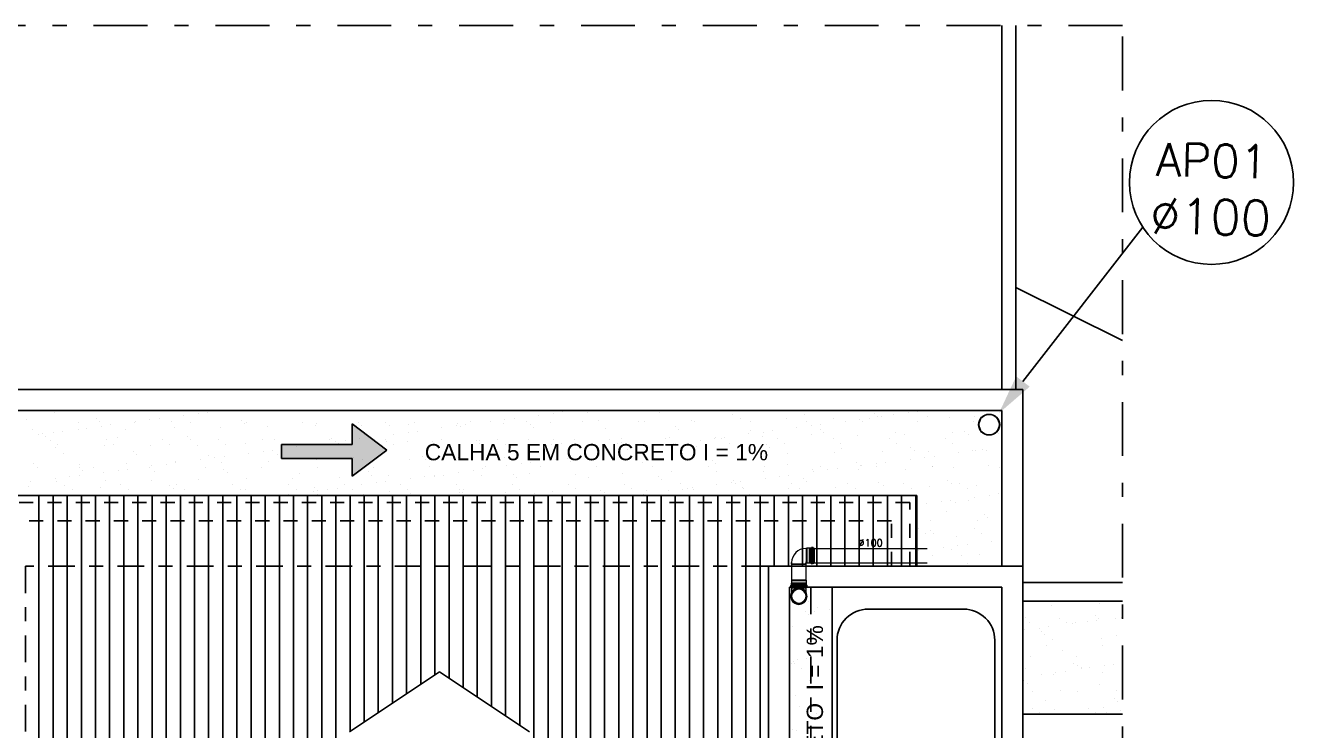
# Model space of a CAD drawing. Header units: millimetres. Extents: x 1573 to 2177, y 1587 to 1932.
# Drawn here: x 1803.14 to 1812.11, y 1909.31 to 1914.31 of the extents above; entities that cross this region are included whole.
import ezdxf
from ezdxf.enums import TextEntityAlignment as Align

# ---------------------------------------------------------------- set-up
doc = ezdxf.new("R2010")
doc.units = ezdxf.units.MM
doc.header["$LTSCALE"] = 0.03
for name, pattern in [('CONTINU', [0]), ('DASHDOT', [25.4, 12.7, -6.35, 0, -6.35]), ('HIDDEN', [9.525, 6.35, -3.175])]:
    doc.linetypes.add(name, pattern=pattern)
for name, color, linetype in [('-HIDRO', 8, 'Continuous'), ('A-PEN-C', 4, 'Continuous'), ('PL09', 9, 'Continuous'), ('Texto-Tubos', 7, 'Continuous'), ('Tinterno', 9, 'Continuous')]:
    doc.layers.add(name, color=color, linetype=linetype)
doc.layers.add('TigreCad', color=2, linetype='Continuous', lineweight=13)
doc.styles.add('ARIAL', font='arial.ttf')
doc.styles.add('ROMANS', font='romans.shx', dxfattribs={"height": 0.1})
doc.styles.add('TCTUBOS-TXT', font='txt.shx')

# ---------------------------------------------------------------- blocks, each defined once
blk = doc.blocks.new('11031501d')
at = {"layer": 'TigreCad'}
blk.add_circle((0, 0), 75, dxfattribs=at)
at = {"layer": 'Tinterno'}
blk.add_circle((0, 0), 72.5, dxfattribs=at)
blk = doc.blocks.new('j9n100s')
at = {"layer": 'TigreCad'}
for p, q in [((27.3, 50.8), (60, 50.8)), ((27.3, -50.8), (60, -50.8))]:
    blk.add_line(p, q, dxfattribs=at)
blk.add_circle((0, 0), 53.2, dxfattribs=at)
for start, end in [(61.78498, 298.21502), (298.21502, 61.78498)]:
    blk.add_arc((0, 0), 57.7, start, end, dxfattribs=at)
at = {"layer": 'Tinterno'}
blk.add_line((60, -50.8), (60, 50.8), dxfattribs=at)
blk.add_circle((0, 0), 51, dxfattribs=at)
blk = doc.blocks.new('11031030p')
at = {"layer": 'TigreCad'}
for p, q in [((0, -53.3), (0, 53.2)), ((0, 53.2), (4.4, 53.2)), ((6.2, 56.9), (5.4, 54)), ((7.2, 57.6), (16.6, 57.6)), ((7.2, -56.7), (7.2, 56.6)), ((16.6, -56.7), (16.6, 56.6)), ((17.6, 56.7), (17.8, 54.2)), ((18.8, 53.2), (30.9, 53.2)), ((30.9, 53.2), (31.2, 53)), ((50.9, 53), (31.2, 53)), ((50.9, 53), (53.1, 50.8)), ((53.1, -50.8), (53.1, 50.8)), ((0, -53.3), (4.4, -53.3)), ((6.2, -56.9), (5.4, -54)), ((7.2, -57.7), (16.6, -57.7)), ((17.6, -56.7), (17.8, -54.2)), ((18.8, -53.3), (30.9, -53.3)), ((30.9, -53.3), (31.2, -53)), ((31.2, -53), (50.9, -53)), ((50.9, -53), (53.1, -50.8))]:
    blk.add_line(p, q, dxfattribs=at)
for centre, start, end in [((4.4, 54.2), 270, 345), ((7.2, 56.6), 90, 165), ((16.6, 56.6), 5, 90), ((18.8, 54.2), 185, 270), ((4.4, -54.2), 15, 90), ((7.2, -56.7), 195, 270), ((16.6, -56.7), 270, 355), ((18.8, -54.2), 90, 175)]:
    blk.add_arc(centre, 1, start, end, dxfattribs=at)
at = {"layer": 'Tinterno'}
for p, q in [((5.2, -53.3), (5.2, 53.2)), ((17.9, -53.3), (17.9, 53.2)), ((30.9, 53.2), (30.9, -53.3)), ((31.2, 53), (31.2, -53)), ((50.9, 53), (50.9, -53))]:
    blk.add_line(p, q, dxfattribs=at)
blk = doc.blocks.new('j9n100p')
at = {"layer": 'TigreCad'}
for p, q in [((54.9, 50.8), (48.6, 50.8)), ((57.1, 53), (54.9, 50.8)), ((76.8, 53), (57.1, 53)), ((57.1, 53), (57.1, -53)), ((77.1, 53.2), (76.8, 53)), ((89.2, 53.2), (77.1, 53.2)), ((77.1, 53.2), (77.1, -53.3)), ((90.4, 56.7), (90.2, 54.2)), ((100.8, 57.6), (91.4, 57.6)), ((91.4, 56.6), (91.4, -56.6)), ((100.8, 56.6), (100.8, -56.6)), ((101.8, 56.9), (102.6, 54)), ((108, 53.2), (103.6, 53.2)), ((108, 53.2), (108, -53.3)), ((-50.8, -60), (-50.8, -48.6)), ((50.8, -60), (50.8, -51.8)), ((54.9, -50.8), (51.8, -50.8)), ((57.1, -53), (54.9, -50.8)), ((76.8, -53), (57.1, -53)), ((77.1, -53.3), (76.8, -53)), ((89.2, -53.3), (77.1, -53.3)), ((90.4, -56.7), (90.2, -54.2)), ((100.8, -57.6), (91.4, -57.6)), ((101.8, -56.9), (102.6, -54)), ((108, -53.3), (103.6, -53.3))]:
    blk.add_line(p, q, dxfattribs=at)
for centre, radius, start, end in [((48.6, -48.6), 99.4, 90, 180), ((89.2, 54.2), 1, 270, 355), ((91.4, 56.6), 1, 90, 175), ((100.8, 56.6), 1, 15, 90), ((103.6, 54.2), 1, 195, 270), ((51.8, -51.8), 1, 90, 180), ((89.2, -54.2), 1, 5, 90), ((91.4, -56.6), 1, 185, 270), ((100.8, -56.6), 1, 270, 345), ((103.6, -54.2), 1, 90, 165)]:
    blk.add_arc(centre, radius, start, end, dxfattribs=at)
at = {"layer": 'Tinterno'}
for p, q in [((54.9, 50.8), (54.9, -50.8)), ((76.8, 53), (76.8, -53)), ((90.1, 53.2), (90.1, -53.3)), ((102.8, 53.2), (102.8, -53.3)), ((50.8, -60), (-50.8, -60))]:
    blk.add_line(p, q, dxfattribs=at)

msp = doc.modelspace()

# ---------------------------------------------------------------- hatches: boundary and pattern name
at = {"layer": 'PL09', "ltscale": 100}
msp.add_hatch(color=256, dxfattribs=at).paths.add_polyline_path([(1804.9512, 1911.3397), (1804.9512, 1911.2396), (1805.4513, 1911.2396), (1805.4513, 1911.1148), (1805.6965, 1911.2999), (1805.4513, 1911.4849), (1805.4513, 1911.3397)])

# ---------------------------------------------------------------- linework, layer by layer
at = {"layer": '-HIDRO', "linetype": 'DASHDOT'}
for p, q in [((1810.8983, 1914.3064), (1798.4187, 1914.3064)), ((1810.8983, 1894.8814), (1810.8983, 1914.3064))]:
    msp.add_line(p, q, dxfattribs=at)
at = {"layer": '-HIDRO'}
for p, q in [((1810.0449, 1911.7295), (1810.0449, 1914.3064)), ((1810.1449, 1912.4506), (1810.1449, 1914.3064)), ((1810.1449, 1912.4506), (1810.8983, 1912.0754)), ((1810.1449, 1912.4506), (1810.1449, 1911.7295)), ((1810.1949, 1911.7295), (1802.5402, 1911.7295)), ((1810.1949, 1910.479), (1810.1949, 1911.7295)), ((1810.0449, 1911.5794), (1802.6903, 1911.5794)), ((1803.1474, 1911.5162), (1803.1474, 1911.5162)), ((1803.344, 1911.5642), (1803.344, 1911.5642)), ((1803.6398, 1911.5264), (1803.6398, 1911.5264)), ((1803.6632, 1911.5049), (1803.6632, 1911.5049)), ((1803.6872, 1911.5766), (1803.6872, 1911.5766)), ((1804.0122, 1911.575), (1804.0122, 1911.575)), ((1804.0189, 1911.5147), (1804.0189, 1911.5147)), ((1804.085, 1911.5235), (1804.085, 1911.5235)), ((1804.2576, 1911.5462), (1804.2576, 1911.5462)), ((1804.3447, 1911.5793), (1804.3447, 1911.5793)), ((1804.3608, 1911.5598), (1804.3608, 1911.5598)), ((1804.427, 1911.5685), (1804.427, 1911.5685)), ((1804.664, 1911.5108), (1804.664, 1911.5108)), ((1806.5298, 1911.5164), (1806.5298, 1911.5164)), ((1806.596, 1911.5251), (1806.596, 1911.5251)), ((1806.7685, 1911.5478), (1806.7685, 1911.5478)), ((1806.8718, 1911.5614), (1806.8718, 1911.5614)), ((1806.938, 1911.5701), (1806.938, 1911.5701)), ((1807.1178, 1911.5696), (1807.1178, 1911.5696)), ((1807.1935, 1911.5069), (1807.1935, 1911.5069)), ((1807.5185, 1911.5053), (1807.5185, 1911.5053)), ((1807.6262, 1911.5653), (1807.6262, 1911.5653)), ((1807.8511, 1911.5095), (1807.8511, 1911.5095)), ((1808.1186, 1911.5755), (1808.1186, 1911.5755)), ((1808.142, 1911.554), (1808.142, 1911.554)), ((1808.1942, 1911.5219), (1808.1942, 1911.5219)), ((1808.2654, 1911.5031), (1808.2654, 1911.5031)), ((1808.5192, 1911.5204), (1808.5192, 1911.5204)), ((1808.6504, 1911.5497), (1808.6504, 1911.5497)), ((1808.6611, 1911.5039), (1808.6611, 1911.5039)), ((1808.8518, 1911.5246), (1808.8518, 1911.5246)), ((1808.9375, 1911.5044), (1808.9375, 1911.5044)), ((1809.0408, 1911.518), (1809.0408, 1911.518)), ((1809.0567, 1911.5046), (1809.0567, 1911.5046)), ((1809.107, 1911.5267), (1809.107, 1911.5267)), ((1809.1428, 1911.5599), (1809.1428, 1911.5599)), ((1809.1663, 1911.5384), (1809.1663, 1911.5384)), ((1809.1949, 1911.537), (1809.1949, 1911.537)), ((1809.2795, 1911.5494), (1809.2795, 1911.5494)), ((1809.3828, 1911.563), (1809.3828, 1911.563)), ((1809.4489, 1911.5717), (1809.4489, 1911.5717)), ((1809.4524, 1911.5053), (1809.4524, 1911.5053)), ((1809.5199, 1911.5354), (1809.5199, 1911.5354)), ((1809.6746, 1911.5341), (1809.6746, 1911.5341)), ((1809.848, 1911.506), (1809.848, 1911.506)), ((1809.8525, 1911.5396), (1809.8525, 1911.5396)), ((1810.0449, 1910.479), (1810.0449, 1911.5794)), ((1803.1908, 1911.4467), (1803.1908, 1911.4467)), ((1803.2579, 1911.4149), (1803.2579, 1911.4149)), ((1803.3349, 1911.4247), (1803.3349, 1911.4247)), ((1803.401, 1911.4334), (1803.401, 1911.4334)), ((1803.5158, 1911.4451), (1803.5158, 1911.4451)), ((1803.5178, 1911.4945), (1803.5178, 1911.4945)), ((1803.5736, 1911.4561), (1803.5736, 1911.4561)), ((1803.6769, 1911.4697), (1803.6769, 1911.4697)), ((1803.743, 1911.4784), (1803.743, 1911.4784)), ((1803.8484, 1911.4494), (1803.8484, 1911.4494)), ((1803.9134, 1911.4952), (1803.9134, 1911.4952)), ((1803.9156, 1911.5011), (1803.9156, 1911.5011)), ((1804.1716, 1911.5006), (1804.1716, 1911.5006)), ((1804.1915, 1911.4617), (1804.1915, 1911.4617)), ((1804.3091, 1911.496), (1804.3091, 1911.496)), ((1804.5165, 1911.4602), (1804.5165, 1911.4602)), ((1804.6874, 1911.4893), (1804.6874, 1911.4893)), ((1804.7047, 1911.4967), (1804.7047, 1911.4967)), ((1804.849, 1911.4644), (1804.849, 1911.4644)), ((1805.1003, 1911.4974), (1805.1003, 1911.4974)), ((1805.1922, 1911.4768), (1805.1922, 1911.4768)), ((1805.1958, 1911.485), (1805.1958, 1911.485)), ((1805.496, 1911.4981), (1805.496, 1911.4981)), ((1805.5172, 1911.4752), (1805.5172, 1911.4752)), ((1805.6882, 1911.4952), (1805.6882, 1911.4952)), ((1805.7117, 1911.4737), (1805.7117, 1911.4737)), ((1805.8459, 1911.4263), (1805.8459, 1911.4263)), ((1805.8497, 1911.4795), (1805.8497, 1911.4795)), ((1805.8916, 1911.4988), (1805.8916, 1911.4988)), ((1805.912, 1911.435), (1805.912, 1911.435)), ((1806.0846, 1911.4578), (1806.0846, 1911.4578)), ((1806.1879, 1911.4714), (1806.1879, 1911.4714)), ((1806.1929, 1911.4918), (1806.1929, 1911.4918)), ((1806.22, 1911.4694), (1806.22, 1911.4694)), ((1806.254, 1911.4801), (1806.254, 1911.4801)), ((1806.2873, 1911.4995), (1806.2873, 1911.4995)), ((1806.4266, 1911.5028), (1806.4266, 1911.5028)), ((1806.5179, 1911.4903), (1806.5179, 1911.4903)), ((1806.6829, 1911.5003), (1806.6829, 1911.5003)), ((1806.7125, 1911.4796), (1806.7125, 1911.4796)), ((1806.7359, 1911.4581), (1806.7359, 1911.4581)), ((1806.8504, 1911.4945), (1806.8504, 1911.4945)), ((1807.0785, 1911.501), (1807.0785, 1911.501)), ((1807.2443, 1911.4538), (1807.2443, 1911.4538)), ((1807.4742, 1911.5017), (1807.4742, 1911.5017)), ((1807.7367, 1911.464), (1807.7367, 1911.464)), ((1807.7601, 1911.4425), (1807.7601, 1911.4425)), ((1807.8698, 1911.5024), (1807.8698, 1911.5024)), ((1808.2536, 1911.4144), (1808.2536, 1911.4144)), ((1808.2685, 1911.4382), (1808.2685, 1911.4382)), ((1808.3569, 1911.428), (1808.3569, 1911.428)), ((1808.423, 1911.4367), (1808.423, 1911.4367)), ((1808.5956, 1911.4594), (1808.5956, 1911.4594)), ((1808.6988, 1911.473), (1808.6988, 1911.473)), ((1808.7609, 1911.4484), (1808.7609, 1911.4484)), ((1808.765, 1911.4817), (1808.765, 1911.4817)), ((1808.7843, 1911.4269), (1808.7843, 1911.4269)), ((1809.2927, 1911.4226), (1809.2927, 1911.4226)), ((1809.6993, 1911.4221), (1809.6993, 1911.4221)), ((1809.7851, 1911.4328), (1809.7851, 1911.4328)), ((1810.0242, 1911.4205), (1810.0242, 1911.4205)), ((1803.2316, 1911.4111), (1803.2316, 1911.4111)), ((1803.2813, 1911.3934), (1803.2813, 1911.3934)), ((1803.315, 1911.3709), (1803.315, 1911.3709)), ((1803.3686, 1911.3368), (1803.3686, 1911.3368)), ((1803.6952, 1911.3318), (1803.6952, 1911.3318)), ((1803.7107, 1911.3716), (1803.7107, 1911.3716)), ((1803.7642, 1911.3375), (1803.7642, 1911.3375)), ((1803.7897, 1911.3891), (1803.7897, 1911.3891)), ((1804.0202, 1911.3302), (1804.0202, 1911.3302)), ((1804.1063, 1911.3724), (1804.1063, 1911.3724)), ((1804.1599, 1911.3382), (1804.1599, 1911.3382)), ((1804.2821, 1911.3993), (1804.2821, 1911.3993)), ((1804.3055, 1911.3778), (1804.3055, 1911.3778)), ((1804.3527, 1911.3345), (1804.3527, 1911.3345)), ((1804.5019, 1911.3731), (1804.5019, 1911.3731)), ((1804.5555, 1911.339), (1804.5555, 1911.339)), ((1804.6958, 1911.3469), (1804.6958, 1911.3469)), ((1804.8139, 1911.3735), (1804.8139, 1911.3735)), ((1804.8976, 1911.3738), (1804.8976, 1911.3738)), ((1804.9512, 1911.3397), (1804.9512, 1911.3397)), ((1805.0208, 1911.3453), (1805.0208, 1911.3453)), ((1805.1619, 1911.3363), (1805.1619, 1911.3363)), ((1805.2281, 1911.345), (1805.2281, 1911.345)), ((1805.2932, 1911.3745), (1805.2932, 1911.3745)), ((1805.3063, 1911.3837), (1805.3063, 1911.3837)), ((1805.3298, 1911.3622), (1805.3298, 1911.3622)), ((1805.3468, 1911.3404), (1805.3468, 1911.3404)), ((1805.3534, 1911.3495), (1805.3534, 1911.3495)), ((1805.4006, 1911.3677), (1805.4006, 1911.3677)), ((1805.5039, 1911.3813), (1805.5039, 1911.3813)), ((1805.57, 1911.39), (1805.57, 1911.39)), ((1805.6889, 1911.3752), (1805.6889, 1911.3752)), ((1805.6965, 1911.3619), (1805.6965, 1911.3619)), ((1805.7424, 1911.3411), (1805.7424, 1911.3411)), ((1805.7426, 1911.4127), (1805.7426, 1911.4127)), ((1805.8381, 1911.3579), (1805.8381, 1911.3579)), ((1806.0215, 1911.3603), (1806.0215, 1911.3603)), ((1806.0845, 1911.376), (1806.0845, 1911.376)), ((1806.1381, 1911.3418), (1806.1381, 1911.3418)), ((1806.3306, 1911.3681), (1806.3306, 1911.3681)), ((1806.354, 1911.3466), (1806.354, 1911.3466)), ((1806.3541, 1911.3646), (1806.3541, 1911.3646)), ((1806.4801, 1911.3767), (1806.4801, 1911.3767)), ((1806.5337, 1911.3425), (1806.5337, 1911.3425)), ((1806.6972, 1911.3769), (1806.6972, 1911.3769)), ((1806.8623, 1911.3423), (1806.8623, 1911.3423)), ((1806.8758, 1911.3774), (1806.8758, 1911.3774)), ((1806.9293, 1911.3433), (1806.9293, 1911.3433)), ((1807.0222, 1911.3754), (1807.0222, 1911.3754)), ((1807.2714, 1911.3781), (1807.2714, 1911.3781)), ((1807.325, 1911.344), (1807.325, 1911.344)), ((1807.3548, 1911.3796), (1807.3548, 1911.3796)), ((1807.3548, 1911.3525), (1807.3548, 1911.3525)), ((1807.3782, 1911.331), (1807.3782, 1911.331)), ((1807.5696, 1911.3243), (1807.5696, 1911.3243)), ((1807.667, 1911.3788), (1807.667, 1911.3788)), ((1807.6729, 1911.3379), (1807.6729, 1911.3379)), ((1807.6979, 1911.392), (1807.6979, 1911.392)), ((1807.7206, 1911.3447), (1807.7206, 1911.3447)), ((1807.739, 1911.3466), (1807.739, 1911.3466)), ((1807.8866, 1911.3267), (1807.8866, 1911.3267)), ((1807.9116, 1911.3694), (1807.9116, 1911.3694)), ((1808.0149, 1911.383), (1808.0149, 1911.383)), ((1808.0229, 1911.3904), (1808.0229, 1911.3904)), ((1808.0627, 1911.3796), (1808.0627, 1911.3796)), ((1808.081, 1911.3917), (1808.081, 1911.3917)), ((1808.1163, 1911.3454), (1808.1163, 1911.3454)), ((1808.3554, 1911.3947), (1808.3554, 1911.3947)), ((1808.379, 1911.3369), (1808.379, 1911.3369)), ((1808.4583, 1911.3803), (1808.4583, 1911.3803)), ((1808.5119, 1911.3461), (1808.5119, 1911.3461)), ((1808.6986, 1911.407), (1808.6986, 1911.407)), ((1808.854, 1911.381), (1808.854, 1911.381)), ((1808.9075, 1911.3469), (1808.9075, 1911.3469)), ((1809.0236, 1911.4055), (1809.0236, 1911.4055)), ((1809.2496, 1911.3817), (1809.2496, 1911.3817)), ((1809.3032, 1911.3476), (1809.3032, 1911.3476)), ((1809.3561, 1911.4097), (1809.3561, 1911.4097)), ((1809.6452, 1911.3824), (1809.6452, 1911.3824)), ((1809.6988, 1911.3483), (1809.6988, 1911.3483)), ((1809.8086, 1911.4113), (1809.8086, 1911.4113)), ((1810.0409, 1911.3831), (1810.0409, 1911.3831)), ((1803.352, 1911.3194), (1803.352, 1911.3194)), ((1803.4078, 1911.2776), (1803.4078, 1911.2776)), ((1803.9002, 1911.2878), (1803.9002, 1911.2878)), ((1803.9236, 1911.2663), (1803.9236, 1911.2663)), ((1804.432, 1911.262), (1804.432, 1911.262)), ((1804.478, 1911.2463), (1804.478, 1911.2463)), ((1804.5441, 1911.255), (1804.5441, 1911.255)), ((1804.7167, 1911.2777), (1804.7167, 1911.2777)), ((1804.82, 1911.2913), (1804.82, 1911.2913)), ((1804.8861, 1911.3), (1804.8861, 1911.3)), ((1804.9244, 1911.2722), (1804.9244, 1911.2722)), ((1804.9478, 1911.2507), (1804.9478, 1911.2507)), ((1805.0587, 1911.3227), (1805.0587, 1911.3227)), ((1805.4562, 1911.2464), (1805.4562, 1911.2464)), ((1805.8577, 1911.2347), (1805.8577, 1911.2347)), ((1805.9486, 1911.2566), (1805.9486, 1911.2566)), ((1805.9721, 1911.2351), (1805.9721, 1911.2351)), ((1806.2009, 1911.247), (1806.2009, 1911.247)), ((1806.5259, 1911.2455), (1806.5259, 1911.2455)), ((1806.8584, 1911.2497), (1806.8584, 1911.2497)), ((1806.8857, 1911.2343), (1806.8857, 1911.2343)), ((1806.9729, 1911.241), (1806.9729, 1911.241)), ((1806.989, 1911.2479), (1806.989, 1911.2479)), ((1807.0551, 1911.2566), (1807.0551, 1911.2566)), ((1807.2015, 1911.2621), (1807.2015, 1911.2621)), ((1807.2277, 1911.2793), (1807.2277, 1911.2793)), ((1807.3309, 1911.2929), (1807.3309, 1911.2929)), ((1807.3971, 1911.3016), (1807.3971, 1911.3016)), ((1807.5265, 1911.2605), (1807.5265, 1911.2605)), ((1807.8591, 1911.2648), (1807.8591, 1911.2648)), ((1808.2022, 1911.2771), (1808.2022, 1911.2771)), ((1808.4024, 1911.3154), (1808.4024, 1911.3154)), ((1808.5272, 1911.2756), (1808.5272, 1911.2756)), ((1808.8598, 1911.2798), (1808.8598, 1911.2798)), ((1808.9108, 1911.3111), (1808.9108, 1911.3111)), ((1809.2029, 1911.2922), (1809.2029, 1911.2922)), ((1809.3966, 1911.2359), (1809.3966, 1911.2359)), ((1809.4032, 1911.3213), (1809.4032, 1911.3213)), ((1809.4267, 1911.2998), (1809.4267, 1911.2998)), ((1809.4999, 1911.2495), (1809.4999, 1911.2495)), ((1809.5279, 1911.2906), (1809.5279, 1911.2906)), ((1809.5661, 1911.2582), (1809.5661, 1911.2582)), ((1809.7386, 1911.2809), (1809.7386, 1911.2809)), ((1809.8419, 1911.2945), (1809.8419, 1911.2945)), ((1809.8605, 1911.2948), (1809.8605, 1911.2948)), ((1809.908, 1911.3033), (1809.908, 1911.3033)), ((1809.935, 1911.2955), (1809.935, 1911.2955)), ((1803.1988, 1911.2019), (1803.1988, 1911.2019)), ((1803.2248, 1911.1757), (1803.2248, 1911.1757)), ((1803.5183, 1911.1763), (1803.5183, 1911.1763)), ((1803.5238, 1911.2003), (1803.5238, 1911.2003)), ((1803.5417, 1911.1548), (1803.5417, 1911.1548)), ((1803.6204, 1911.1764), (1803.6204, 1911.1764)), ((1803.794, 1911.1562), (1803.794, 1911.1562)), ((1803.8564, 1911.2046), (1803.8564, 1911.2046)), ((1803.8602, 1911.1649), (1803.8602, 1911.1649)), ((1804.016, 1911.1771), (1804.016, 1911.1771)), ((1804.0327, 1911.1876), (1804.0327, 1911.1876)), ((1804.0501, 1911.1505), (1804.0501, 1911.1505)), ((1804.136, 1911.2012), (1804.136, 1911.2012)), ((1804.1995, 1911.2169), (1804.1995, 1911.2169)), ((1804.2021, 1911.2099), (1804.2021, 1911.2099)), ((1804.3747, 1911.2327), (1804.3747, 1911.2327)), ((1804.4117, 1911.1778), (1804.4117, 1911.1778)), ((1804.5245, 1911.2154), (1804.5245, 1911.2154)), ((1804.5425, 1911.1607), (1804.5425, 1911.1607)), ((1804.8073, 1911.1785), (1804.8073, 1911.1785)), ((1804.857, 1911.2196), (1804.857, 1911.2196)), ((1805.2002, 1911.232), (1805.2002, 1911.232)), ((1805.203, 1911.1793), (1805.203, 1911.1793)), ((1805.5252, 1911.2304), (1805.5252, 1911.2304)), ((1805.5667, 1911.1451), (1805.5667, 1911.1451)), ((1805.5986, 1911.18), (1805.5986, 1911.18)), ((1805.9942, 1911.1807), (1805.9942, 1911.1807)), ((1806.2017, 1911.1442), (1806.2017, 1911.1442)), ((1806.305, 1911.1578), (1806.305, 1911.1578)), ((1806.3711, 1911.1665), (1806.3711, 1911.1665)), ((1806.3899, 1911.1814), (1806.3899, 1911.1814)), ((1806.4804, 1911.2308), (1806.4804, 1911.2308)), ((1806.5437, 1911.1893), (1806.5437, 1911.1893)), ((1806.647, 1911.2029), (1806.647, 1911.2029)), ((1806.7131, 1911.2116), (1806.7131, 1911.2116)), ((1806.7855, 1911.1821), (1806.7855, 1911.1821)), ((1806.9963, 1911.2195), (1806.9963, 1911.2195)), ((1807.1811, 1911.1829), (1807.1811, 1911.1829)), ((1807.5047, 1911.2152), (1807.5047, 1911.2152)), ((1807.5768, 1911.1836), (1807.5768, 1911.1836)), ((1807.7059, 1911.1472), (1807.7059, 1911.1472)), ((1807.9724, 1911.1843), (1807.9724, 1911.1843)), ((1807.9971, 1911.2254), (1807.9971, 1911.2254)), ((1808.0205, 1911.2039), (1808.0205, 1911.2039)), ((1808.0309, 1911.1456), (1808.0309, 1911.1456)), ((1808.3634, 1911.1499), (1808.3634, 1911.1499)), ((1808.3681, 1911.185), (1808.3681, 1911.185)), ((1808.5289, 1911.1996), (1808.5289, 1911.1996)), ((1808.7066, 1911.1622), (1808.7066, 1911.1622)), ((1808.7127, 1911.1459), (1808.7127, 1911.1459)), ((1808.7637, 1911.1857), (1808.7637, 1911.1857)), ((1808.816, 1911.1595), (1808.816, 1911.1595)), ((1808.8821, 1911.1682), (1808.8821, 1911.1682)), ((1809.0213, 1911.2098), (1809.0213, 1911.2098)), ((1809.0316, 1911.1607), (1809.0316, 1911.1607)), ((1809.0447, 1911.1883), (1809.0447, 1911.1883)), ((1809.0547, 1911.1909), (1809.0547, 1911.1909)), ((1809.158, 1911.2045), (1809.158, 1911.2045)), ((1809.1593, 1911.1864), (1809.1593, 1911.1864)), ((1809.2241, 1911.2132), (1809.2241, 1911.2132)), ((1809.3641, 1911.1649), (1809.3641, 1911.1649)), ((1809.5531, 1911.184), (1809.5531, 1911.184)), ((1809.555, 1911.1872), (1809.555, 1911.1872)), ((1809.7073, 1911.1773), (1809.7073, 1911.1773)), ((1809.9506, 1911.1879), (1809.9506, 1911.1879)), ((1810.0322, 1911.1757), (1810.0322, 1911.1757)), ((1803.1762, 1911.0749), (1803.1762, 1911.0749)), ((1803.3488, 1911.0976), (1803.3488, 1911.0976)), ((1803.36, 1911.0747), (1803.36, 1911.0747)), ((1803.4521, 1911.1112), (1803.4521, 1911.1112)), ((1803.5182, 1911.1199), (1803.5182, 1911.1199)), ((1803.6907, 1911.1426), (1803.6907, 1911.1426)), ((1803.7032, 1911.087), (1803.7032, 1911.087)), ((1804.0282, 1911.0855), (1804.0282, 1911.0855)), ((1804.3607, 1911.0897), (1804.3607, 1911.0897)), ((1804.5659, 1911.1392), (1804.5659, 1911.1392)), ((1804.6045, 1911.0549), (1804.6045, 1911.0549)), ((1804.7038, 1911.1021), (1804.7038, 1911.1021)), ((1805.0002, 1911.0557), (1805.0002, 1911.0557)), ((1805.0288, 1911.1005), (1805.0288, 1911.1005)), ((1805.0743, 1911.1349), (1805.0743, 1911.1349)), ((1805.3614, 1911.1047), (1805.3614, 1911.1047)), ((1805.3958, 1911.0564), (1805.3958, 1911.0564)), ((1805.5901, 1911.1236), (1805.5901, 1911.1236)), ((1805.6211, 1911.0678), (1805.6211, 1911.0678)), ((1805.6872, 1911.0765), (1805.6872, 1911.0765)), ((1805.7045, 1911.1171), (1805.7045, 1911.1171)), ((1805.7915, 1911.0571), (1805.7915, 1911.0571)), ((1805.8597, 1911.0992), (1805.8597, 1911.0992)), ((1805.963, 1911.1128), (1805.963, 1911.1128)), ((1806.0292, 1911.1215), (1806.0292, 1911.1215)), ((1806.0295, 1911.1155), (1806.0295, 1911.1155)), ((1806.0985, 1911.1193), (1806.0985, 1911.1193)), ((1806.1871, 1911.0578), (1806.1871, 1911.0578)), ((1806.3621, 1911.1198), (1806.3621, 1911.1198)), ((1806.5827, 1911.0585), (1806.5827, 1911.0585)), ((1806.591, 1911.1295), (1806.591, 1911.1295)), ((1806.6144, 1911.108), (1806.6144, 1911.108)), ((1806.7052, 1911.1322), (1806.7052, 1911.1322)), ((1806.9784, 1911.0593), (1806.9784, 1911.0593)), ((1807.0302, 1911.1306), (1807.0302, 1911.1306)), ((1807.1227, 1911.1037), (1807.1227, 1911.1037)), ((1807.3628, 1911.1348), (1807.3628, 1911.1348)), ((1807.374, 1911.06), (1807.374, 1911.06)), ((1807.6152, 1911.1139), (1807.6152, 1911.1139)), ((1807.6386, 1911.0924), (1807.6386, 1911.0924)), ((1807.7696, 1911.0607), (1807.7696, 1911.0607)), ((1808.0287, 1911.0558), (1808.0287, 1911.0558)), ((1808.132, 1911.0694), (1808.132, 1911.0694)), ((1808.147, 1911.0881), (1808.147, 1911.0881)), ((1808.1653, 1911.0614), (1808.1653, 1911.0614)), ((1808.1982, 1911.0781), (1808.1982, 1911.0781)), ((1808.3707, 1911.1009), (1808.3707, 1911.1009)), ((1808.474, 1911.1145), (1808.474, 1911.1145)), ((1808.5401, 1911.1232), (1808.5401, 1911.1232)), ((1808.5609, 1911.0621), (1808.5609, 1911.0621)), ((1808.6394, 1911.0983), (1808.6394, 1911.0983)), ((1808.6628, 1911.0768), (1808.6628, 1911.0768)), ((1808.9566, 1911.0629), (1808.9566, 1911.0629)), ((1809.1712, 1911.0725), (1809.1712, 1911.0725)), ((1809.3522, 1911.0636), (1809.3522, 1911.0636)), ((1809.6636, 1911.0827), (1809.6636, 1911.0827)), ((1809.687, 1911.0612), (1809.687, 1911.0612)), ((1809.7478, 1911.0643), (1809.7478, 1911.0643)), ((1809.4447, 1910.9792), (1802.6903, 1910.9792)), ((1803.1598, 1911.0433), (1803.1598, 1911.0433)), ((1803.2344, 1910.9292), (1803.2344, 1910.9792)), ((1803.3344, 1910.9292), (1803.3344, 1910.9792)), ((1803.4176, 1911.0528), (1803.4176, 1911.0528)), ((1803.4344, 1910.9292), (1803.4344, 1910.9792)), ((1803.4712, 1911.0187), (1803.4712, 1911.0187)), ((1803.5345, 1910.9292), (1803.5345, 1910.9792)), ((1803.6345, 1910.9292), (1803.6345, 1910.9792)), ((1803.6681, 1911.0389), (1803.6681, 1911.0389)), ((1803.7345, 1910.9292), (1803.7345, 1910.9792)), ((1803.8133, 1911.0535), (1803.8133, 1911.0535)), ((1803.8346, 1910.9292), (1803.8346, 1910.9792)), ((1803.8668, 1911.0194), (1803.8668, 1911.0194)), ((1803.9346, 1910.9292), (1803.9346, 1910.9792)), ((1804.0346, 1910.9292), (1804.0346, 1910.9792)), ((1804.1347, 1910.9292), (1804.1347, 1910.9792)), ((1804.1606, 1911.0492), (1804.1606, 1911.0492)), ((1804.184, 1911.0277), (1804.184, 1911.0277)), ((1804.2089, 1911.0542), (1804.2089, 1911.0542)), ((1804.2347, 1910.9292), (1804.2347, 1910.9792)), ((1804.2625, 1911.0201), (1804.2625, 1911.0201)), ((1804.3347, 1910.9292), (1804.3347, 1910.9792)), ((1804.4348, 1910.9292), (1804.4348, 1910.9792)), ((1804.5348, 1910.9292), (1804.5348, 1910.9792)), ((1804.6349, 1910.9292), (1804.6349, 1910.9792)), ((1804.6581, 1911.0208), (1804.6581, 1911.0208)), ((1804.6924, 1911.0233), (1804.6924, 1911.0233)), ((1804.7349, 1910.9292), (1804.7349, 1910.9792)), ((1804.8349, 1910.9292), (1804.8349, 1910.9792)), ((1804.935, 1910.9292), (1804.935, 1910.9792)), ((1805.0032, 1910.9865), (1805.0032, 1910.9865)), ((1805.035, 1910.9292), (1805.035, 1910.9792)), ((1805.0538, 1911.0215), (1805.0538, 1911.0215)), ((1805.135, 1910.9292), (1805.135, 1910.9792)), ((1805.1758, 1911.0092), (1805.1758, 1911.0092)), ((1805.1848, 1911.0336), (1805.1848, 1911.0336)), ((1805.2082, 1911.0121), (1805.2082, 1911.0121)), ((1805.2082, 1910.9872), (1805.2082, 1910.9872)), ((1805.2351, 1910.9292), (1805.2351, 1910.9792)), ((1805.2791, 1911.0228), (1805.2791, 1911.0228)), ((1805.3351, 1910.9292), (1805.3351, 1910.9792)), ((1805.3452, 1911.0315), (1805.3452, 1911.0315)), ((1805.4351, 1910.9292), (1805.4351, 1910.9792)), ((1805.4494, 1911.0223), (1805.4494, 1911.0223)), ((1805.5178, 1911.0542), (1805.5178, 1911.0542)), ((1805.5332, 1910.9856), (1805.5332, 1910.9856)), ((1805.5352, 1910.9292), (1805.5352, 1910.9792)), ((1805.6352, 1910.9292), (1805.6352, 1910.9792)), ((1805.7166, 1911.0077), (1805.7166, 1911.0077)), ((1805.7352, 1910.9292), (1805.7352, 1910.9792)), ((1805.8353, 1910.9292), (1805.8353, 1910.9792)), ((1805.845, 1911.023), (1805.845, 1911.023)), ((1805.8657, 1910.9899), (1805.8657, 1910.9899)), ((1805.9353, 1910.9292), (1805.9353, 1910.9792)), ((1806.0354, 1910.9292), (1806.0354, 1910.9792)), ((1806.1354, 1910.9292), (1806.1354, 1910.9792)), ((1806.2089, 1911.0022), (1806.2089, 1911.0022)), ((1806.209, 1911.018), (1806.209, 1911.018)), ((1806.2325, 1910.9965), (1806.2325, 1910.9965)), ((1806.2354, 1910.9292), (1806.2354, 1910.9792)), ((1806.2407, 1911.0237), (1806.2407, 1911.0237)), ((1806.3355, 1910.9292), (1806.3355, 1910.9792)), ((1806.4355, 1910.9292), (1806.4355, 1910.9792)), ((1806.5339, 1911.0007), (1806.5339, 1911.0007)), ((1806.5355, 1910.9292), (1806.5355, 1910.9792)), ((1806.6356, 1910.9292), (1806.6356, 1910.9792)), ((1806.6363, 1911.0244), (1806.6363, 1911.0244)), ((1806.7356, 1910.9292), (1806.7356, 1910.9792)), ((1806.7408, 1910.9921), (1806.7408, 1910.9921)), ((1806.8356, 1910.9292), (1806.8356, 1910.9792)), ((1806.8664, 1911.0049), (1806.8664, 1911.0049)), ((1806.9357, 1910.9292), (1806.9357, 1910.9792)), ((1807.0319, 1911.0251), (1807.0319, 1911.0251)), ((1807.0357, 1910.9292), (1807.0357, 1910.9792)), ((1807.1357, 1910.9292), (1807.1357, 1910.9792)), ((1807.2096, 1911.0173), (1807.2096, 1911.0173)), ((1807.2333, 1911.0024), (1807.2333, 1911.0024)), ((1807.2358, 1910.9292), (1807.2358, 1910.9792)), ((1807.2567, 1910.9809), (1807.2567, 1910.9809)), ((1807.3358, 1910.9292), (1807.3358, 1910.9792)), ((1807.4276, 1911.0258), (1807.4276, 1911.0258)), ((1807.4359, 1910.9292), (1807.4359, 1910.9792)), ((1807.4481, 1910.9794), (1807.4481, 1910.9794)), ((1807.5142, 1910.9881), (1807.5142, 1910.9881)), ((1807.5345, 1911.0157), (1807.5345, 1911.0157)), ((1807.5359, 1910.9292), (1807.5359, 1910.9792)), ((1807.6359, 1910.9292), (1807.6359, 1910.9792)), ((1807.6868, 1911.0108), (1807.6868, 1911.0108)), ((1807.736, 1910.9292), (1807.736, 1910.9792)), ((1807.79, 1911.0244), (1807.79, 1911.0244)), ((1807.8232, 1911.0266), (1807.8232, 1911.0266)), ((1807.836, 1910.9292), (1807.836, 1910.9792)), ((1807.8562, 1911.0331), (1807.8562, 1911.0331)), ((1807.8671, 1911.02), (1807.8671, 1911.02)), ((1807.936, 1910.9292), (1807.936, 1910.9792)), ((1808.0361, 1910.9292), (1808.0361, 1910.9792)), ((1808.1361, 1910.9292), (1808.1361, 1910.9792)), ((1808.2102, 1911.0323), (1808.2102, 1911.0323)), ((1808.2189, 1911.0273), (1808.2189, 1911.0273)), ((1808.2361, 1910.9292), (1808.2361, 1910.9792)), ((1808.2575, 1910.9868), (1808.2575, 1910.9868)), ((1808.3362, 1910.9292), (1808.3362, 1910.9792)), ((1808.4362, 1910.9292), (1808.4362, 1910.9792)), ((1808.5352, 1911.0308), (1808.5352, 1911.0308)), ((1808.5362, 1910.9292), (1808.5362, 1910.9792)), ((1808.6145, 1911.028), (1808.6145, 1911.028)), ((1808.6363, 1910.9292), (1808.6363, 1910.9792)), ((1808.7363, 1910.9292), (1808.7363, 1910.9792)), ((1808.8364, 1910.9292), (1808.8364, 1910.9792)), ((1808.8678, 1911.035), (1808.8678, 1911.035)), ((1808.9364, 1910.9292), (1808.9364, 1910.9792)), ((1809.0101, 1911.0287), (1809.0101, 1911.0287)), ((1809.0364, 1910.9292), (1809.0364, 1910.9792)), ((1809.1365, 1910.9292), (1809.1365, 1910.9792)), ((1809.2109, 1911.0474), (1809.2109, 1911.0474)), ((1809.2365, 1910.9292), (1809.2365, 1910.9792)), ((1809.3365, 1910.9292), (1809.3365, 1910.9792)), ((1809.4058, 1911.0294), (1809.4058, 1911.0294)), ((1809.4366, 1910.479), (1809.4366, 1910.9792)), ((1809.4447, 1910.479), (1809.4447, 1910.9792)), ((1809.5359, 1911.0458), (1809.5359, 1911.0458)), ((1809.8014, 1911.0302), (1809.8014, 1911.0302)), ((1809.8558, 1910.9674), (1809.8558, 1910.9674)), ((1809.8685, 1911.0501), (1809.8685, 1911.0501)), ((1809.959, 1910.981), (1809.959, 1910.981)), ((1810.0252, 1910.9897), (1810.0252, 1910.9897)), ((1803.2344, 1910.7991), (1803.2344, 1910.9292)), ((1803.3344, 1910.7991), (1803.3344, 1910.9292)), ((1803.4344, 1910.7991), (1803.4344, 1910.9292)), ((1803.5345, 1910.7991), (1803.5345, 1910.9292)), ((1803.6345, 1910.7991), (1803.6345, 1910.9292)), ((1803.7345, 1910.7991), (1803.7345, 1910.9292)), ((1803.8346, 1910.7991), (1803.8346, 1910.9292)), ((1803.9346, 1910.7991), (1803.9346, 1910.9292)), ((1804.0346, 1910.7991), (1804.0346, 1910.9292)), ((1804.1347, 1910.7991), (1804.1347, 1910.9292)), ((1804.2347, 1910.7991), (1804.2347, 1910.9292)), ((1804.3347, 1910.7991), (1804.3347, 1910.9292)), ((1804.4348, 1910.7991), (1804.4348, 1910.9292)), ((1804.5348, 1910.7991), (1804.5348, 1910.9292)), ((1804.6349, 1910.7991), (1804.6349, 1910.9292)), ((1804.7349, 1910.7991), (1804.7349, 1910.9292)), ((1804.8349, 1910.7991), (1804.8349, 1910.9292)), ((1804.935, 1910.7991), (1804.935, 1910.9292)), ((1805.035, 1910.7991), (1805.035, 1910.9292)), ((1805.135, 1910.7991), (1805.135, 1910.9292)), ((1805.2351, 1910.7991), (1805.2351, 1910.9292)), ((1805.3351, 1910.7991), (1805.3351, 1910.9292)), ((1805.4351, 1910.7991), (1805.4351, 1910.9292)), ((1805.5352, 1910.7991), (1805.5352, 1910.9292)), ((1805.6352, 1910.7991), (1805.6352, 1910.9292)), ((1805.7352, 1910.7991), (1805.7352, 1910.9292)), ((1805.8353, 1910.7991), (1805.8353, 1910.9292)), ((1805.9353, 1910.7991), (1805.9353, 1910.9292)), ((1806.0354, 1910.7991), (1806.0354, 1910.9292)), ((1806.1354, 1910.7991), (1806.1354, 1910.9292)), ((1806.2354, 1910.7991), (1806.2354, 1910.9292)), ((1806.3355, 1910.7991), (1806.3355, 1910.9292)), ((1806.4355, 1910.7991), (1806.4355, 1910.9292)), ((1806.5355, 1910.7991), (1806.5355, 1910.9292)), ((1806.6356, 1910.7991), (1806.6356, 1910.9292)), ((1806.7356, 1910.7991), (1806.7356, 1910.9292)), ((1806.8356, 1910.7991), (1806.8356, 1910.9292)), ((1806.9357, 1910.7991), (1806.9357, 1910.9292)), ((1807.0357, 1910.7991), (1807.0357, 1910.9292)), ((1807.1357, 1910.7991), (1807.1357, 1910.9292)), ((1807.2358, 1910.7991), (1807.2358, 1910.9292)), ((1807.3358, 1910.7991), (1807.3358, 1910.9292)), ((1807.4359, 1910.7991), (1807.4359, 1910.9292)), ((1807.5359, 1910.7991), (1807.5359, 1910.9292)), ((1807.6359, 1910.7991), (1807.6359, 1910.9292)), ((1807.736, 1910.7991), (1807.736, 1910.9292)), ((1807.836, 1910.7991), (1807.836, 1910.9292)), ((1807.936, 1910.7991), (1807.936, 1910.9292)), ((1808.0361, 1910.7991), (1808.0361, 1910.9292)), ((1808.1361, 1910.7991), (1808.1361, 1910.9292)), ((1808.2361, 1910.7991), (1808.2361, 1910.9292)), ((1808.3362, 1910.7991), (1808.3362, 1910.9292)), ((1808.4362, 1910.7991), (1808.4362, 1910.9292)), ((1808.5362, 1910.7991), (1808.5362, 1910.9292)), ((1808.6363, 1910.7991), (1808.6363, 1910.9292)), ((1808.7363, 1910.7991), (1808.7363, 1910.9292)), ((1808.8364, 1910.7991), (1808.8364, 1910.9292)), ((1808.9364, 1910.7991), (1808.9364, 1910.9292)), ((1809.0364, 1910.7991), (1809.0364, 1910.9292)), ((1809.1365, 1910.7991), (1809.1365, 1910.9292)), ((1809.2365, 1910.7991), (1809.2365, 1910.9292)), ((1809.3365, 1910.479), (1809.3365, 1910.9292)), ((1809.5138, 1910.9224), (1809.5138, 1910.9224)), ((1809.6171, 1910.936), (1809.6171, 1910.936)), ((1809.6832, 1910.9447), (1809.6832, 1910.9447)), ((1809.7153, 1910.9325), (1809.7153, 1910.9325)), ((1809.8135, 1910.9453), (1809.8135, 1910.9453)), ((1810.0403, 1910.9309), (1810.0403, 1910.9309)), ((1803.2344, 1910.479), (1803.2344, 1910.7991)), ((1803.3344, 1910.479), (1803.3344, 1910.7991)), ((1803.4344, 1910.479), (1803.4344, 1910.7991)), ((1803.5345, 1910.479), (1803.5345, 1910.7991)), ((1803.6345, 1910.479), (1803.6345, 1910.7991)), ((1803.7345, 1910.479), (1803.7345, 1910.7991)), ((1803.8346, 1910.479), (1803.8346, 1910.7991)), ((1803.9346, 1910.479), (1803.9346, 1910.7991)), ((1804.0346, 1910.479), (1804.0346, 1910.7991)), ((1804.1347, 1910.479), (1804.1347, 1910.7991)), ((1804.2347, 1910.479), (1804.2347, 1910.7991)), ((1804.3347, 1910.479), (1804.3347, 1910.7991)), ((1804.4348, 1910.479), (1804.4348, 1910.7991)), ((1804.5348, 1910.479), (1804.5348, 1910.7991)), ((1804.6349, 1910.479), (1804.6349, 1910.7991)), ((1804.7349, 1910.479), (1804.7349, 1910.7991)), ((1804.8349, 1910.479), (1804.8349, 1910.7991)), ((1804.935, 1910.479), (1804.935, 1910.7991)), ((1805.035, 1910.479), (1805.035, 1910.7991)), ((1805.135, 1910.479), (1805.135, 1910.7991)), ((1805.2351, 1910.479), (1805.2351, 1910.7991)), ((1805.3351, 1910.479), (1805.3351, 1910.7991)), ((1805.4351, 1910.479), (1805.4351, 1910.7991)), ((1805.5352, 1910.479), (1805.5352, 1910.7991)), ((1805.6352, 1910.479), (1805.6352, 1910.7991)), ((1805.7352, 1910.479), (1805.7352, 1910.7991)), ((1805.8353, 1910.479), (1805.8353, 1910.7991)), ((1805.9353, 1910.479), (1805.9353, 1910.7991)), ((1806.0354, 1910.479), (1806.0354, 1910.7991)), ((1806.1354, 1910.479), (1806.1354, 1910.7991)), ((1806.2354, 1910.479), (1806.2354, 1910.7991)), ((1806.3355, 1910.479), (1806.3355, 1910.7991)), ((1806.4355, 1910.479), (1806.4355, 1910.7991)), ((1806.5355, 1910.479), (1806.5355, 1910.7991)), ((1806.6356, 1910.479), (1806.6356, 1910.7991)), ((1806.7356, 1910.479), (1806.7356, 1910.7991)), ((1806.8356, 1910.479), (1806.8356, 1910.7991)), ((1806.9357, 1910.479), (1806.9357, 1910.7991)), ((1807.0357, 1910.479), (1807.0357, 1910.7991)), ((1807.1357, 1910.479), (1807.1357, 1910.7991)), ((1807.2358, 1910.479), (1807.2358, 1910.7991)), ((1807.3358, 1910.479), (1807.3358, 1910.7991)), ((1807.4359, 1910.479), (1807.4359, 1910.7991)), ((1807.5359, 1910.479), (1807.5359, 1910.7991)), ((1807.6359, 1910.479), (1807.6359, 1910.7991)), ((1807.736, 1910.479), (1807.736, 1910.7991)), ((1807.836, 1910.479), (1807.836, 1910.7991)), ((1807.936, 1910.479), (1807.936, 1910.7991)), ((1808.0361, 1910.479), (1808.0361, 1910.7991)), ((1808.1361, 1910.479), (1808.1361, 1910.7991)), ((1808.2361, 1910.479), (1808.2361, 1910.7991)), ((1808.3362, 1910.479), (1808.3362, 1910.7991)), ((1808.4362, 1910.479), (1808.4362, 1910.7991)), ((1808.5362, 1910.479), (1808.5362, 1910.7991)), ((1808.6363, 1910.479), (1808.6363, 1910.7991)), ((1808.7363, 1910.479), (1808.7363, 1910.7991)), ((1808.8364, 1910.479), (1808.8364, 1910.7991)), ((1808.9364, 1910.479), (1808.9364, 1910.7991)), ((1809.0364, 1910.479), (1809.0364, 1910.7991)), ((1809.1365, 1910.479), (1809.1365, 1910.7991)), ((1809.2365, 1910.479), (1809.2365, 1910.7991)), ((1809.5439, 1910.801), (1809.5439, 1910.801)), ((1809.6576, 1910.869), (1809.6576, 1910.869)), ((1809.8765, 1910.8053), (1809.8765, 1910.8053)), ((1809.924, 1910.8441), (1809.924, 1910.8441)), ((1809.9474, 1910.8226), (1809.9474, 1910.8226)), ((1809.4548, 1910.7454), (1809.4548, 1910.7454)), ((1809.5084, 1910.7113), (1809.5084, 1910.7113)), ((1809.5421, 1910.7326), (1809.5421, 1910.7326)), ((1809.5655, 1910.7111), (1809.5655, 1910.7111)), ((1809.8504, 1910.7462), (1809.8504, 1910.7462)), ((1809.904, 1910.712), (1809.904, 1910.712)), ((1809.6309, 1910.6089), (1809.6309, 1910.6089)), ((1809.7233, 1910.6877), (1809.7233, 1910.6877)), ((1809.7342, 1910.6225), (1809.7342, 1910.6225)), ((1809.8003, 1910.6312), (1809.8003, 1910.6312)), ((1809.9729, 1910.6539), (1809.9729, 1910.6539)), ((1809.4584, 1910.5862), (1809.4584, 1910.5862)), ((1809.5519, 1910.5562), (1809.5519, 1910.5562)), ((1809.692, 1910.5952), (1809.692, 1910.5952)), ((1809.7602, 1910.5509), (1809.7602, 1910.5509)), ((1809.8845, 1910.5605), (1809.8845, 1910.5605)), ((1803.2344, 1906.5976), (1803.2344, 1910.479)), ((1803.3344, 1906.5976), (1803.3344, 1910.479)), ((1803.4344, 1906.5976), (1803.4344, 1910.479)), ((1803.5345, 1906.5976), (1803.5345, 1910.479)), ((1803.6345, 1906.5976), (1803.6345, 1910.479)), ((1803.7345, 1906.5976), (1803.7345, 1910.479)), ((1803.8346, 1906.5976), (1803.8346, 1910.479)), ((1803.9346, 1906.5976), (1803.9346, 1910.479)), ((1804.0346, 1906.5976), (1804.0346, 1910.479)), ((1804.1347, 1906.5976), (1804.1347, 1910.479)), ((1804.2347, 1906.5976), (1804.2347, 1910.479)), ((1804.3347, 1906.5976), (1804.3347, 1910.479)), ((1804.4348, 1906.5976), (1804.4348, 1910.479)), ((1804.5348, 1906.5976), (1804.5348, 1910.479)), ((1804.6349, 1906.5976), (1804.6349, 1910.479)), ((1804.7349, 1906.5976), (1804.7349, 1910.479)), ((1804.8349, 1906.5976), (1804.8349, 1910.479)), ((1804.935, 1906.5976), (1804.935, 1910.479)), ((1805.035, 1906.5976), (1805.035, 1910.479)), ((1805.135, 1906.5976), (1805.135, 1910.479)), ((1805.2351, 1906.5976), (1805.2351, 1910.479)), ((1805.3351, 1906.5976), (1805.3351, 1910.479)), ((1805.4351, 1909.3099), (1805.4351, 1910.479)), ((1805.5352, 1909.3766), (1805.5352, 1910.479)), ((1805.6352, 1909.4433), (1805.6352, 1910.479)), ((1805.7352, 1909.51), (1805.7352, 1910.479)), ((1805.8353, 1909.5767), (1805.8353, 1910.479)), ((1805.9353, 1909.6434), (1805.9353, 1910.479)), ((1806.0354, 1909.7101), (1806.0354, 1910.479)), ((1806.1354, 1909.6862), (1806.1354, 1910.479)), ((1806.2354, 1909.6195), (1806.2354, 1910.479)), ((1806.3355, 1909.5528), (1806.3355, 1910.479)), ((1806.4355, 1909.4861), (1806.4355, 1910.479)), ((1806.5355, 1909.4194), (1806.5355, 1910.479)), ((1806.6356, 1909.3527), (1806.6356, 1910.479)), ((1806.7356, 1906.5976), (1806.7356, 1910.479)), ((1806.8356, 1906.5976), (1806.8356, 1910.479)), ((1806.9357, 1906.5976), (1806.9357, 1910.479)), ((1807.0357, 1906.5976), (1807.0357, 1910.479)), ((1807.1357, 1906.5976), (1807.1357, 1910.479)), ((1807.2358, 1906.5976), (1807.2358, 1910.479)), ((1807.3358, 1906.5976), (1807.3358, 1910.479)), ((1807.4359, 1906.5976), (1807.4359, 1910.479)), ((1807.5359, 1906.5976), (1807.5359, 1910.479)), ((1807.6359, 1906.5976), (1807.6359, 1910.479)), ((1807.736, 1906.5976), (1807.736, 1910.479)), ((1807.836, 1906.5976), (1807.836, 1910.479)), ((1807.936, 1906.5976), (1807.936, 1910.479)), ((1808.0361, 1906.5976), (1808.0361, 1910.479)), ((1808.1361, 1906.5976), (1808.1361, 1910.479)), ((1808.2361, 1906.5976), (1808.2361, 1910.479)), ((1808.3362, 1906.5976), (1808.3362, 1910.479)), ((1810.1949, 1910.479), (1808.3943, 1910.479)), ((1808.3943, 1910.479), (1808.3943, 1906.3475)), ((1809.8025, 1910.494), (1809.8025, 1910.494)), ((1810.1949, 1906.3475), (1810.1949, 1910.479)), ((1810.1949, 1910.362), (1810.8983, 1910.362)), ((1810.0449, 1910.329), (1808.5443, 1910.329)), ((1808.5443, 1910.329), (1808.5443, 1906.4976)), ((1808.5462, 1910.2607), (1808.5462, 1910.2607)), ((1808.5592, 1910.2964), (1808.5592, 1910.2964)), ((1808.8445, 1910.329), (1808.8445, 1906.4976)), ((1810.0449, 1906.4976), (1810.0449, 1910.329)), ((1808.6568, 1910.1594), (1808.6568, 1910.1594)), ((1808.6759, 1910.2306), (1808.6759, 1910.2306)), ((1808.7221, 1910.1603), (1808.7221, 1910.1603)), ((1808.7386, 1910.1831), (1808.7386, 1910.1831)), ((1808.8254, 1910.1739), (1808.8254, 1910.1739)), ((1810.1949, 1910.2319), (1810.8983, 1910.2319)), ((1810.3968, 1910.2008), (1810.3968, 1910.2008)), ((1810.5947, 1910.2295), (1810.5947, 1910.2295)), ((1810.7399, 1910.2132), (1810.7399, 1910.2132)), ((1808.5496, 1910.1376), (1808.5496, 1910.1376)), ((1808.6802, 1910.138), (1808.6802, 1910.138)), ((1810.2128, 1910.118), (1810.2128, 1910.118)), ((1810.2436, 1910.0832), (1810.2436, 1910.0832)), ((1810.4513, 1910.1106), (1810.4513, 1910.1106)), ((1810.5049, 1910.0765), (1810.5049, 1910.0765)), ((1810.5491, 1910.0719), (1810.5491, 1910.0719)), ((1810.5686, 1910.0817), (1810.5686, 1910.0817)), ((1810.6524, 1910.0855), (1810.6524, 1910.0855)), ((1810.7052, 1910.1282), (1810.7052, 1910.1282)), ((1810.7186, 1910.0942), (1810.7186, 1910.0942)), ((1810.7286, 1910.1068), (1810.7286, 1910.1068)), ((1810.8469, 1910.1113), (1810.8469, 1910.1113)), ((1810.8911, 1910.1169), (1810.8911, 1910.1169)), ((1808.5672, 1910.0516), (1808.5672, 1910.0516)), ((1810.2072, 1910.0269), (1810.2072, 1910.0269)), ((1810.3105, 1910.0405), (1810.3105, 1910.0405)), ((1810.3233, 1910.0167), (1810.3233, 1910.0167)), ((1810.3467, 1909.9953), (1810.3467, 1909.9953)), ((1810.3766, 1910.0492), (1810.3766, 1910.0492)), ((1810.8551, 1909.9909), (1810.8551, 1909.9909)), ((1810.361, 1909.9153), (1810.361, 1909.9153)), ((1810.4048, 1909.956), (1810.4048, 1909.956)), ((1810.748, 1909.9684), (1810.748, 1909.9684)), ((1810.7567, 1909.9161), (1810.7567, 1909.9161)), ((1808.5752, 1909.8068), (1808.5752, 1909.8068)), ((1808.6006, 1909.8154), (1808.6006, 1909.8154)), ((1808.6667, 1909.8241), (1808.6667, 1909.8241)), ((1810.2516, 1909.8384), (1810.2516, 1909.8384)), ((1810.4732, 1909.8794), (1810.4732, 1909.8794)), ((1810.5766, 1909.8369), (1810.5766, 1909.8369)), ((1805.4307, 1909.307), (1806.0675, 1909.7315)), ((1806.0675, 1909.7315), (1806.7042, 1909.307)), ((1808.5587, 1909.7879), (1808.5587, 1909.7879)), ((1808.5757, 1909.7889), (1808.5757, 1909.7889)), ((1808.6293, 1909.7547), (1808.6293, 1909.7547)), ((1810.2118, 1909.7576), (1810.2118, 1909.7576)), ((1810.3243, 1909.7134), (1810.3243, 1909.7134)), ((1810.4128, 1909.7112), (1810.4128, 1909.7112)), ((1810.4276, 1909.727), (1810.4276, 1909.727)), ((1810.4937, 1909.7357), (1810.4937, 1909.7357)), ((1810.5539, 1909.7925), (1810.5539, 1909.7925)), ((1810.5837, 1909.7781), (1810.5837, 1909.7781)), ((1810.6071, 1909.7567), (1810.6071, 1909.7567)), ((1810.6075, 1909.7583), (1810.6075, 1909.7583)), ((1810.6663, 1909.7584), (1810.6663, 1909.7584)), ((1810.756, 1909.7236), (1810.756, 1909.7236)), ((1810.7696, 1909.772), (1810.7696, 1909.772)), ((1810.8357, 1909.7807), (1810.8357, 1909.7807)), ((1808.6851, 1909.672), (1808.6851, 1909.672)), ((1810.2018, 1909.6666), (1810.2018, 1909.6666)), ((1810.2252, 1909.6452), (1810.2252, 1909.6452)), ((1810.7336, 1909.6408), (1810.7336, 1909.6408)), ((1808.5832, 1909.562), (1808.5832, 1909.562)), ((1810.2596, 1909.5937), (1810.2596, 1909.5937)), ((1810.3517, 1909.5293), (1810.3517, 1909.5293)), ((1810.4636, 1909.5972), (1810.4636, 1909.5972)), ((1810.5846, 1909.5921), (1810.5846, 1909.5921)), ((1810.8441, 1909.5395), (1810.8441, 1909.5395)), ((1810.8593, 1909.5979), (1810.8593, 1909.5979)), ((1808.6144, 1909.4882), (1808.6144, 1909.4882)), ((1808.6783, 1909.4707), (1808.6783, 1909.4707)), ((1808.7177, 1909.5018), (1808.7177, 1909.5018)), ((1810.2609, 1909.4736), (1810.2609, 1909.4736)), ((1810.3144, 1909.4395), (1810.3144, 1909.4395)), ((1810.4208, 1909.4664), (1810.4208, 1909.4664)), ((1810.6565, 1909.4743), (1810.6565, 1909.4743)), ((1810.7101, 1909.4402), (1810.7101, 1909.4402)), ((1810.764, 1909.4788), (1810.764, 1909.4788)), ((1810.7834, 1909.4449), (1810.7834, 1909.4449)), ((1810.8675, 1909.5181), (1810.8675, 1909.5181)), ((1810.8867, 1909.4585), (1810.8867, 1909.4585)), ((1808.7319, 1909.4366), (1808.7319, 1909.4366)), ((1810.8983, 1909.4316), (1810.1949, 1909.4316)), ((1808.5636, 1909.3219), (1808.5636, 1909.3219)), ((1808.5912, 1909.3172), (1808.5912, 1909.3172))]:
    msp.add_line(p, q, dxfattribs=at)
at = {"layer": '-HIDRO', "linetype": 'HIDDEN', "ltscale": 0.5}
for p, q in [((1809.3947, 1910.9292), (1802.6903, 1910.9292)), ((1809.3947, 1910.479), (1809.3947, 1910.9292)), ((1809.2646, 1910.7991), (1802.6903, 1910.7991)), ((1809.2646, 1910.479), (1809.2646, 1910.7991))]:
    msp.add_line(p, q, dxfattribs=at)
at = {"layer": '-HIDRO', "linetype": 'DASHDOT', "ltscale": 0.5}
for p, q in [((1808.3943, 1910.479), (1803.1404, 1910.479)), ((1803.1404, 1910.479), (1803.1404, 1902.6502)), ((1808.6944, 1910.329), (1808.6944, 1906.4976))]:
    msp.add_line(p, q, dxfattribs=at)
at = {"linetype": 'CONTINU', "ltscale": 0.5}
msp.add_lwpolyline([(1808.8802, 1908.7839, 0.414214), (1809.1003, 1908.5639), (1809.7755, 1908.5639, 0.414214), (1809.9956, 1908.7839), (1809.9956, 1909.9544, 0.414214), (1809.7755, 1910.1744), (1809.1003, 1910.1744, 0.414214), (1808.8802, 1909.9544)], format="xyb", close=True, dxfattribs=at)
at = {"layer": 'A-PEN-C'}
msp.add_line((1810.1953, 1911.7856), (1811.0432, 1912.8778), dxfattribs=at)
msp.add_circle((1811.5295, 1913.1948), 0.5805, dxfattribs=at)
msp.add_solid([(1810.0252, 1911.5609), (1810.1474, 1911.8218), (1810.2432, 1911.7493)], dxfattribs=at)
at = {"layer": 'PL09', "ltscale": 100}
for p, q in [((1805.4513, 1911.3397), (1805.4513, 1911.4849)), ((1805.6965, 1911.2999), (1805.4513, 1911.4849)), ((1804.9512, 1911.3397), (1805.4513, 1911.3397)), ((1804.9512, 1911.2396), (1804.9512, 1911.3397)), ((1804.9512, 1911.2396), (1805.4513, 1911.2396)), ((1805.6965, 1911.2999), (1805.4513, 1911.1148)), ((1805.4513, 1911.1148), (1805.4513, 1911.2396))]:
    msp.add_line(p, q, dxfattribs=at)
at = {"layer": 'TigreCad', "ltscale": 100}
for p, q in [((1808.7176, 1910.6034), (1809.5171, 1910.6034)), ((1808.5592, 1910.3791), (1808.5592, 1910.5093)), ((1808.6609, 1910.3791), (1808.6609, 1910.5093)), ((1808.7176, 1910.5018), (1809.5171, 1910.5018))]:
    msp.add_line(p, q, dxfattribs=at)

# ---------------------------------------------------------------- block references
at = {"layer": 'PL09', "ltscale": 100, "xscale": 0.00100035, "yscale": 0.00100035, "zscale": 0.00100035}
msp.add_blockref('11031501d', (1809.956, 1911.4801), dxfattribs=at)
at = {"layer": 'PL09', "ltscale": 100, "xscale": 0.00100035, "yscale": 0.00100035, "zscale": 0.00100035, "rotation": 89.99999999999999}
msp.add_blockref('11031030p', (1808.6101, 1910.326), dxfattribs=at)
at = {"layer": 'TigreCad', "ltscale": 100, "xscale": 0.00100035, "yscale": 0.00100035, "zscale": 0.00100035}
msp.add_blockref('j9n100p', (1808.6096, 1910.5526), dxfattribs=at)
at = {"layer": 'TigreCad', "ltscale": 100, "xscale": 0.00100035, "yscale": 0.00100035, "zscale": 0.00100035, "rotation": 89.99999999999999}
msp.add_blockref('j9n100s', (1808.6101, 1910.266), dxfattribs=at)

# ---------------------------------------------------------------- texts
at = {"style": 'ARIAL'}
msp.add_text('CALHA 5 EM CONCRETO I = 1%%%', height=0.115231, dxfattribs=at).set_placement((1807.1778, 1911.2856), align=Align.MIDDLE_CENTER)
msp.add_text('CALHA 6 EM CONCRETO  I = 1%%%', height=0.115231, rotation=90, dxfattribs=at).set_placement((1808.7231, 1908.8242), align=Align.MIDDLE_CENTER)
at = {"layer": 'A-PEN-C', "style": 'ROMANS'}
for s, height, p in [('AP01', 0.23408, (1811.5304, 1913.2319)), ('%%C100', 0.24944, (1811.5198, 1912.8255))]:
    msp.add_text(s, height=height, rotation=358.71075, dxfattribs=at).set_placement(p, align=Align.CENTER)
at = {"layer": 'Texto-Tubos', "ltscale": 100, "style": 'TCTUBOS-TXT'}
msp.add_text('%%C100', height=0.05002, dxfattribs=at).set_placement((1809.1174, 1910.6187), align=Align.CENTER)

doc.saveas('drawing.dxf')
